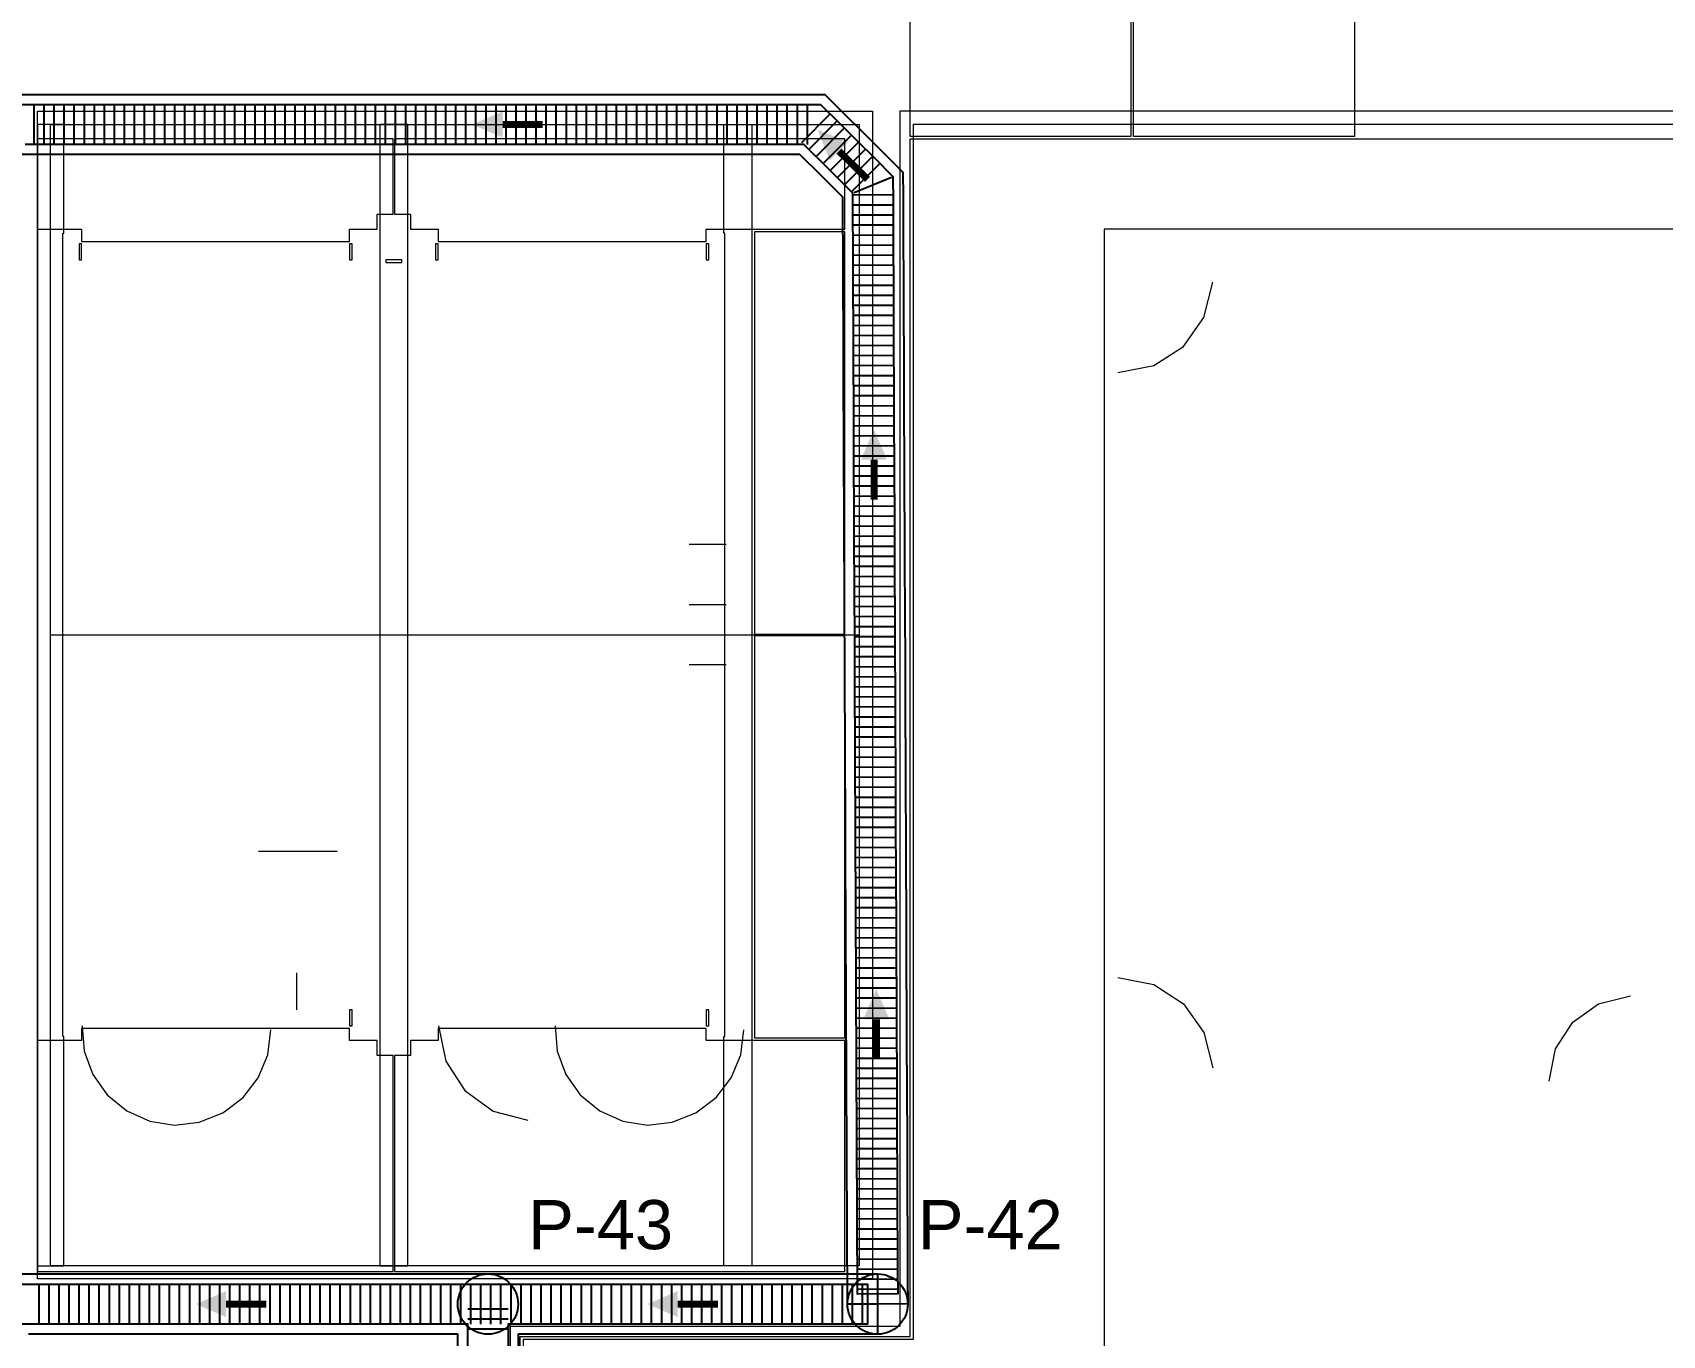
# Model space of a CAD drawing. Header units: metres. Extents: x 354768 to 355417, y 9249536 to 9250102.
# Drawn here: x 354928.11 to 354944.34, y 9249839.63 to 9249852.61 of the extents above; entities that cross this region are included whole.
import ezdxf
from ezdxf.enums import TextEntityAlignment as Align

# ---------------------------------------------------------------- set-up
doc = ezdxf.new("R2010")
doc.units = ezdxf.units.M
doc.header["$LTSCALE"] = 0.25
for name, color, linetype, lineweight in [('ARQ-BASE', 8, 'CONTINUOUS', 13), ('ARQ-TECHO', 8, 'CONTINUOUS', 13), ('ARQ-VEREDA', 9, 'CONTINUOUS', 9), ('CUNETA-S2', 6, 'CONTINUOUS', 35), ('CUNETA-S4', 30, 'CONTINUOUS', 35)]:
    doc.layers.add(name, color=color, linetype=linetype, lineweight=lineweight)
for name, color, linetype, true_color in [('CUN-FLUJO', 1, 'CONTINUOUS', 0xe60000), ('CUN-REJ-BORDE', 4, 'CONTINUOUS', 0x00aae6), ('CUN-REJ-PLATINA', 4, 'CONTINUOUS', 0x78cdf0)]:
    doc.layers.add(name, color=color, linetype=linetype, true_color=true_color)
doc.layers.add('NUDOS', color=7, linetype='CONTINUOUS')
doc.layers.add('TEXTOS', color=7, linetype='CONTINUOUS')
doc.styles.get("Standard").update_dxf_attribs({"font": 'arial.ttf'})

# ---------------------------------------------------------------- blocks, each defined once
blk = doc.blocks.new('ARQUITECTURA_BASE')
at = {"layer": 'ARQ-TECHO'}
for points in [[(354928.153, 9249851.821), (354936.468, 9249851.821)], [(354928.153, 9249840.191), (354928.153, 9249851.821)], [(354936.468, 9249851.821), (354936.468, 9249840.191)], [(354928.418, 9249851.691), (354928.153, 9249851.691)], [(354928.153, 9249851.691), (354928.153, 9249840.321)], [(354928.283, 9249851.691), (354936.338, 9249851.691)], [(354928.283, 9249840.321), (354928.283, 9249851.691)], [(354928.418, 9249850.606), (354928.418, 9249851.691)], [(354931.843, 9249851.691), (354931.563, 9249851.691)], [(354931.563, 9249851.691), (354931.563, 9249840.321)], [(354931.843, 9249840.321), (354931.843, 9249851.691)], [(354934.988, 9249850.606), (354934.988, 9249851.691)], [(354934.988, 9249851.691), (354935.268, 9249851.691)], [(354935.268, 9249851.691), (354935.268, 9249840.321)], [(354936.338, 9249851.691), (354936.338, 9249840.321)], [(354928.408, 9249842.606), (354928.408, 9249850.606)], [(354928.408, 9249850.606), (354928.418, 9249850.606)], [(354934.998, 9249850.606), (354934.988, 9249850.606)], [(354934.998, 9249842.606), (354934.998, 9249850.606)], [(354938.913, 9249849.219), (354939.27, 9249849.289), (354939.565, 9249849.48), (354939.77, 9249849.766), (354939.857, 9249850.119)], [(354935.013, 9249847.506), (354934.643, 9249847.506)], [(354935.013, 9249846.906), (354934.643, 9249846.906)], [(354928.283, 9249846.606), (354936.338, 9249846.606)], [(354935.013, 9249846.306), (354934.643, 9249846.306)], [(354930.355, 9249844.451), (354931.139, 9249844.451)], [(354930.736, 9249842.871), (354930.736, 9249843.241)], [(354938.913, 9249843.193), (354939.27, 9249843.123), (354939.565, 9249842.931), (354939.77, 9249842.646), (354939.857, 9249842.293)], [(354943.207, 9249842.161), (354943.27, 9249842.482), (354943.443, 9249842.747), (354943.699, 9249842.932), (354944.017, 9249843.011)], [(354928.598, 9249842.711), (354928.619, 9249842.459), (354928.705, 9249842.226), (354928.848, 9249842.024), (354929.043, 9249841.864), (354929.273, 9249841.761), (354929.518, 9249841.723), (354929.765, 9249841.751), (354929.999, 9249841.844), (354930.201, 9249841.997), (354930.352, 9249842.193), (354930.447, 9249842.422), (354930.478, 9249842.673)], [(354932.148, 9249842.711), (354932.221, 9249842.359), (354932.41, 9249842.068), (354932.691, 9249841.863), (354933.038, 9249841.771)], [(354933.308, 9249842.711), (354933.329, 9249842.459), (354933.415, 9249842.226), (354933.558, 9249842.024), (354933.753, 9249841.864), (354933.983, 9249841.761), (354934.228, 9249841.723), (354934.475, 9249841.751), (354934.709, 9249841.844), (354934.911, 9249841.997), (354935.062, 9249842.193), (354935.157, 9249842.422), (354935.188, 9249842.673)], [(354928.418, 9249842.606), (354928.408, 9249842.606)], [(354928.418, 9249840.321), (354928.418, 9249842.606)], [(354934.988, 9249840.321), (354934.988, 9249842.606)], [(354934.988, 9249842.606), (354934.998, 9249842.606)], [(354928.153, 9249840.321), (354928.418, 9249840.321)], [(354936.338, 9249840.321), (354928.283, 9249840.321)], [(354931.563, 9249840.321), (354931.843, 9249840.321)], [(354935.268, 9249840.321), (354934.988, 9249840.321)], [(354936.468, 9249840.191), (354928.153, 9249840.191)]]:
    blk.add_lwpolyline(points, dxfattribs=at)
for points in [[(354936.743, 9249851.821), (354936.743, 9249839.716), (354932.862, 9249839.716), (354932.862, 9249815.986), (354952.072, 9249815.986), (354952.072, 9249838.596), (354947.907, 9249838.596), (354947.907, 9249851.821), (354936.743, 9249851.821)], [(354936.873, 9249851.691), (354936.873, 9249839.586), (354932.992, 9249839.586), (354932.992, 9249816.116), (354951.942, 9249816.116), (354951.942, 9249838.466), (354947.777, 9249838.466), (354947.777, 9249851.691), (354936.873, 9249851.691)], [(354928.568, 9249850.341), (354928.593, 9249850.341), (354928.593, 9249850.501), (354928.568, 9249850.501), (354928.568, 9249850.341)], [(354931.263, 9249850.341), (354931.288, 9249850.341), (354931.288, 9249850.501), (354931.263, 9249850.501), (354931.263, 9249850.341)], [(354932.118, 9249850.341), (354932.143, 9249850.341), (354932.143, 9249850.501), (354932.118, 9249850.501), (354932.118, 9249850.341)], [(354934.813, 9249850.341), (354934.838, 9249850.341), (354934.838, 9249850.501), (354934.813, 9249850.501), (354934.813, 9249850.341)], [(354931.783, 9249850.316), (354931.783, 9249850.341), (354931.623, 9249850.341), (354931.623, 9249850.316), (354931.783, 9249850.316)], [(354931.263, 9249842.711), (354931.288, 9249842.711), (354931.288, 9249842.871), (354931.263, 9249842.871), (354931.263, 9249842.711)], [(354934.813, 9249842.711), (354934.838, 9249842.711), (354934.838, 9249842.871), (354934.813, 9249842.871), (354934.813, 9249842.711)]]:
    blk.add_lwpolyline(points, close=True, dxfattribs=at)
at = {"layer": 'ARQ-VEREDA'}
for points in [[(354936.843, 9249853.774), (354939.043, 9249853.774), (354939.043, 9249851.571), (354936.843, 9249851.571), (354936.843, 9249853.774)], [(354939.068, 9249853.774), (354941.268, 9249853.774), (354941.268, 9249851.571), (354939.068, 9249851.571), (354939.068, 9249853.774)], [(354950.772, 9249816.711), (354950.772, 9249837.296), (354946.607, 9249837.296), (354946.607, 9249850.646), (354938.777, 9249850.646), (354938.777, 9249837.296), (354935.162, 9249837.296), (354935.162, 9249816.711), (354932.962, 9249816.711), (354932.962, 9249839.616), (354936.843, 9249839.616), (354936.843, 9249851.546), (354947.807, 9249851.546), (354947.807, 9249838.496), (354951.972, 9249838.496), (354951.972, 9249816.711), (354950.772, 9249816.711)]]:
    blk.add_lwpolyline(points, close=True, dxfattribs=at)
for points in [[(354931.695, 9249851.546), (354928.153, 9249851.546)], [(354928.153, 9249851.546), (354928.153, 9249850.646)], [(354931.695, 9249850.796), (354931.695, 9249851.546)], [(354936.193, 9249851.546), (354931.71, 9249851.546)], [(354931.71, 9249851.546), (354931.71, 9249850.796)], [(354936.193, 9249850.646), (354936.193, 9249851.546)], [(354931.538, 9249850.646), (354931.538, 9249850.796)], [(354931.538, 9249850.796), (354931.695, 9249850.796)], [(354931.71, 9249850.796), (354931.868, 9249850.796)], [(354931.868, 9249850.796), (354931.868, 9249850.646)], [(354928.153, 9249850.646), (354928.593, 9249850.646)], [(354928.593, 9249850.646), (354928.593, 9249850.526)], [(354931.263, 9249850.526), (354931.263, 9249850.646)], [(354931.263, 9249850.646), (354931.538, 9249850.646)], [(354931.868, 9249850.646), (354932.143, 9249850.646)], [(354932.143, 9249850.646), (354932.143, 9249850.526)], [(354934.813, 9249850.526), (354934.813, 9249850.646)], [(354934.813, 9249850.646), (354936.193, 9249850.646)], [(354928.593, 9249850.526), (354931.263, 9249850.526)], [(354932.143, 9249850.526), (354934.813, 9249850.526)], [(354936.193, 9249850.621), (354935.293, 9249850.621)], [(354935.293, 9249850.621), (354935.293, 9249846.613)], [(354936.193, 9249846.613), (354936.193, 9249850.621)], [(354935.293, 9249846.613), (354936.193, 9249846.613)], [(354936.193, 9249846.598), (354935.293, 9249846.598)], [(354935.293, 9249846.598), (354935.293, 9249842.591)], [(354936.193, 9249842.591), (354936.193, 9249846.598)], [(354931.263, 9249842.686), (354928.593, 9249842.686)], [(354928.593, 9249842.686), (354928.593, 9249842.566)], [(354931.263, 9249842.566), (354931.263, 9249842.686)], [(354934.813, 9249842.686), (354932.143, 9249842.686)], [(354932.143, 9249842.686), (354932.143, 9249842.566)], [(354934.813, 9249842.566), (354934.813, 9249842.686)], [(354928.593, 9249842.566), (354928.153, 9249842.566)], [(354928.153, 9249842.566), (354928.153, 9249840.266)], [(354931.538, 9249842.566), (354931.263, 9249842.566)], [(354931.538, 9249842.416), (354931.538, 9249842.566)], [(354932.143, 9249842.566), (354931.868, 9249842.566)], [(354931.868, 9249842.566), (354931.868, 9249842.416)], [(354936.193, 9249842.566), (354934.813, 9249842.566)], [(354935.293, 9249842.591), (354936.193, 9249842.591)], [(354936.193, 9249840.266), (354936.193, 9249842.566)], [(354931.695, 9249842.416), (354931.538, 9249842.416)], [(354931.695, 9249840.266), (354931.695, 9249842.416)], [(354931.868, 9249842.416), (354931.71, 9249842.416)], [(354931.71, 9249842.416), (354931.71, 9249840.266)], [(354928.153, 9249840.266), (354931.695, 9249840.266)], [(354931.71, 9249840.266), (354936.193, 9249840.266)]]:
    blk.add_lwpolyline(points, dxfattribs=at)
blk = doc.blocks.new('CUNETAS_SISTEMA_2_CENTRO_FRENTE_SUR')
at = {"layer": 'CUN-FLUJO', "const_width": 0.07}
for points in [[(354930.433, 9249839.94), (354930.033, 9249839.94)], [(354934.93, 9249839.94), (354934.53, 9249839.94)]]:
    blk.add_lwpolyline(points, dxfattribs=at)
at = {"layer": 'CUN-FLUJO', "true_color": 0xe60000}
for points in [[(354929.733, 9249839.94), (354930.033, 9249839.81), (354930.033, 9249840.07)], [(354934.23, 9249839.94), (354934.53, 9249839.81), (354934.53, 9249840.07)]]:
    blk.add_solid(points, dxfattribs=at)
at = {"layer": 'CUN-REJ-BORDE'}
for points in [[(354927.992, 9249840.24), (354928.243, 9249840.24), (354928.494, 9249840.24), (354928.744, 9249840.24), (354928.995, 9249840.24), (354929.246, 9249840.24), (354929.497, 9249840.24), (354929.748, 9249840.24), (354929.998, 9249840.24), (354930.249, 9249840.24), (354930.5, 9249840.24), (354930.751, 9249840.24), (354931.002, 9249840.24), (354931.253, 9249840.24), (354931.503, 9249840.24), (354931.754, 9249840.24), (354932.005, 9249840.24), (354932.256, 9249840.24), (354932.507, 9249840.24), (354932.758, 9249840.24), (354933.008, 9249840.24), (354933.259, 9249840.24), (354933.51, 9249840.24), (354933.761, 9249840.24), (354934.012, 9249840.24), (354934.263, 9249840.24), (354934.513, 9249840.24), (354934.764, 9249840.24), (354935.015, 9249840.24), (354935.266, 9249840.24), (354935.517, 9249840.24), (354935.768, 9249840.24), (354936.018, 9249840.24), (354936.269, 9249840.24), (354936.52, 9249840.24), (354936.52, 9249839.94), (354936.52, 9249839.64), (354936.264, 9249839.64), (354936.009, 9249839.64), (354935.753, 9249839.64), (354935.497, 9249839.64), (354935.241, 9249839.64), (354934.986, 9249839.64), (354934.73, 9249839.64), (354934.474, 9249839.64), (354934.219, 9249839.64), (354933.963, 9249839.64), (354933.707, 9249839.64), (354933.451, 9249839.64), (354933.196, 9249839.64), (354932.94, 9249839.64), (354932.94, 9249839.388)], [(354927.892, 9249840.14), (354928.143, 9249840.14), (354928.394, 9249840.14), (354928.644, 9249840.14), (354928.895, 9249840.14), (354929.146, 9249840.14), (354929.397, 9249840.14), (354929.648, 9249840.14), (354929.898, 9249840.14), (354930.149, 9249840.14), (354930.4, 9249840.14), (354930.651, 9249840.14), (354930.902, 9249840.14), (354931.153, 9249840.14), (354931.403, 9249840.14), (354931.654, 9249840.14), (354931.905, 9249840.14), (354932.156, 9249840.14), (354932.407, 9249840.14), (354932.658, 9249840.14), (354932.908, 9249840.14), (354933.159, 9249840.14), (354933.41, 9249840.14), (354933.661, 9249840.14), (354933.912, 9249840.14), (354934.163, 9249840.14), (354934.413, 9249840.14), (354934.664, 9249840.14), (354934.915, 9249840.14), (354935.166, 9249840.14), (354935.417, 9249840.14), (354935.668, 9249840.14), (354935.918, 9249840.14), (354936.169, 9249840.14), (354936.42, 9249840.14), (354936.42, 9249839.74), (354936.164, 9249839.74), (354935.909, 9249839.74), (354935.653, 9249839.74), (354935.397, 9249839.74), (354935.141, 9249839.74), (354934.886, 9249839.74), (354934.63, 9249839.74), (354934.374, 9249839.74), (354934.119, 9249839.74), (354933.863, 9249839.74), (354933.607, 9249839.74), (354933.351, 9249839.74), (354933.096, 9249839.74), (354932.84, 9249839.74), (354932.84, 9249839.49)], [(354932.44, 9249839.487), (354932.44, 9249839.74), (354932.189, 9249839.74), (354931.938, 9249839.74), (354931.687, 9249839.74), (354931.436, 9249839.74), (354931.185, 9249839.74), (354930.934, 9249839.74), (354930.683, 9249839.74), (354930.431, 9249839.74), (354930.18, 9249839.74), (354929.929, 9249839.74), (354929.678, 9249839.74), (354929.427, 9249839.74), (354929.176, 9249839.74), (354928.925, 9249839.74), (354928.674, 9249839.74), (354928.423, 9249839.74), (354928.172, 9249839.74), (354927.921, 9249839.74)], [(354932.34, 9249839.386), (354932.34, 9249839.64), (354932.089, 9249839.64), (354931.837, 9249839.64), (354931.586, 9249839.64), (354931.334, 9249839.64), (354931.083, 9249839.64), (354930.831, 9249839.64), (354930.58, 9249839.64), (354930.329, 9249839.64), (354930.077, 9249839.64), (354929.826, 9249839.64), (354929.574, 9249839.64), (354929.323, 9249839.64), (354929.071, 9249839.64), (354928.82, 9249839.64), (354928.569, 9249839.64), (354928.317, 9249839.64), (354928.066, 9249839.64)]]:
    blk.add_lwpolyline(points, dxfattribs=at)
at = {"layer": 'CUN-REJ-PLATINA'}
for p, q in [((354928.17, 9249839.74), (354928.17, 9249840.14)), ((354928.27, 9249839.74), (354928.27, 9249840.14)), ((354928.37, 9249839.74), (354928.37, 9249840.14)), ((354928.47, 9249839.74), (354928.47, 9249840.14)), ((354928.57, 9249839.74), (354928.57, 9249840.14)), ((354928.67, 9249839.74), (354928.67, 9249840.14)), ((354928.77, 9249839.74), (354928.77, 9249840.14)), ((354928.87, 9249839.74), (354928.87, 9249840.14)), ((354928.97, 9249839.74), (354928.97, 9249840.14)), ((354929.07, 9249839.74), (354929.07, 9249840.14)), ((354929.17, 9249839.74), (354929.17, 9249840.14)), ((354929.27, 9249839.74), (354929.27, 9249840.14)), ((354929.37, 9249839.74), (354929.37, 9249840.14)), ((354929.47, 9249839.74), (354929.47, 9249840.14)), ((354929.57, 9249839.74), (354929.57, 9249840.14)), ((354929.67, 9249839.74), (354929.67, 9249840.14)), ((354929.77, 9249839.74), (354929.77, 9249840.14)), ((354929.87, 9249839.74), (354929.87, 9249840.14)), ((354929.97, 9249839.74), (354929.97, 9249840.14)), ((354930.07, 9249839.74), (354930.07, 9249840.14)), ((354930.17, 9249839.74), (354930.17, 9249840.14)), ((354930.27, 9249839.74), (354930.27, 9249840.14)), ((354930.37, 9249839.74), (354930.37, 9249840.14)), ((354930.47, 9249839.74), (354930.47, 9249840.14)), ((354930.57, 9249839.74), (354930.57, 9249840.14)), ((354930.67, 9249839.74), (354930.67, 9249840.14)), ((354930.77, 9249839.74), (354930.77, 9249840.14)), ((354930.87, 9249839.74), (354930.87, 9249840.14)), ((354930.97, 9249839.74), (354930.97, 9249840.14)), ((354931.07, 9249839.74), (354931.07, 9249840.14)), ((354931.17, 9249839.74), (354931.17, 9249840.14)), ((354931.27, 9249839.74), (354931.27, 9249840.14)), ((354931.37, 9249839.74), (354931.37, 9249840.14)), ((354931.47, 9249839.74), (354931.47, 9249840.14)), ((354931.57, 9249839.74), (354931.57, 9249840.14)), ((354931.67, 9249839.74), (354931.67, 9249840.14)), ((354931.77, 9249839.74), (354931.77, 9249840.14)), ((354931.87, 9249839.74), (354931.87, 9249840.14)), ((354931.97, 9249839.74), (354931.97, 9249840.14)), ((354932.07, 9249839.74), (354932.07, 9249840.14)), ((354932.17, 9249839.74), (354932.17, 9249840.14)), ((354932.27, 9249839.74), (354932.27, 9249840.14)), ((354932.37, 9249839.74), (354932.37, 9249840.14)), ((354932.47, 9249839.74), (354932.47, 9249840.14)), ((354932.57, 9249839.74), (354932.57, 9249840.14)), ((354932.67, 9249839.74), (354932.67, 9249840.14)), ((354932.77, 9249839.74), (354932.77, 9249840.14)), ((354932.87, 9249839.74), (354932.87, 9249840.14)), ((354932.97, 9249839.74), (354932.97, 9249840.14)), ((354933.07, 9249839.74), (354933.07, 9249840.14)), ((354933.17, 9249839.74), (354933.17, 9249840.14)), ((354933.27, 9249839.74), (354933.27, 9249840.14)), ((354933.37, 9249839.74), (354933.37, 9249840.14)), ((354933.47, 9249839.74), (354933.47, 9249840.14)), ((354933.57, 9249839.74), (354933.57, 9249840.14)), ((354933.67, 9249839.74), (354933.67, 9249840.14)), ((354933.77, 9249839.74), (354933.77, 9249840.14)), ((354933.87, 9249839.74), (354933.87, 9249840.14)), ((354933.97, 9249839.74), (354933.97, 9249840.14)), ((354934.07, 9249839.74), (354934.07, 9249840.14)), ((354934.17, 9249839.74), (354934.17, 9249840.14)), ((354934.27, 9249839.74), (354934.27, 9249840.14)), ((354934.37, 9249839.74), (354934.37, 9249840.14)), ((354934.47, 9249839.74), (354934.47, 9249840.14)), ((354934.57, 9249839.74), (354934.57, 9249840.14)), ((354934.67, 9249839.74), (354934.67, 9249840.14)), ((354934.77, 9249839.74), (354934.77, 9249840.14)), ((354934.87, 9249839.74), (354934.87, 9249840.14)), ((354934.97, 9249839.74), (354934.97, 9249840.14)), ((354935.07, 9249839.74), (354935.07, 9249840.14)), ((354935.17, 9249839.74), (354935.17, 9249840.14)), ((354935.27, 9249839.74), (354935.27, 9249840.14)), ((354935.37, 9249839.74), (354935.37, 9249840.14)), ((354935.47, 9249839.74), (354935.47, 9249840.14)), ((354935.57, 9249839.74), (354935.57, 9249840.14)), ((354935.67, 9249839.74), (354935.67, 9249840.14)), ((354935.77, 9249839.74), (354935.77, 9249840.14)), ((354935.87, 9249839.74), (354935.87, 9249840.14)), ((354935.97, 9249839.74), (354935.97, 9249840.14)), ((354936.07, 9249839.74), (354936.07, 9249840.14)), ((354936.17, 9249839.74), (354936.17, 9249840.14)), ((354936.27, 9249839.74), (354936.27, 9249840.14)), ((354936.37, 9249839.74), (354936.37, 9249840.14)), ((354932.84, 9249839.89), (354932.44, 9249839.89)), ((354932.84, 9249839.79), (354932.44, 9249839.79)), ((354932.84, 9249839.69), (354932.44, 9249839.69))]:
    blk.add_line(p, q, dxfattribs=at)
blk = doc.blocks.new('CUNETAS_SISTEMA_4_NORTE')
at = {"layer": 'CUN-FLUJO', "const_width": 0.07}
for points in [[(354933.186, 9249851.69), (354932.786, 9249851.69)], [(354936.42, 9249851.143), (354936.136, 9249851.425)], [(354936.486, 9249847.953), (354936.485, 9249848.352)], [(354936.51, 9249842.378), (354936.508, 9249842.777)]]:
    blk.add_lwpolyline(points, dxfattribs=at)
at = {"layer": 'CUN-FLUJO', "true_color": 0xe60000}
for points in [[(354932.486, 9249851.69), (354932.786, 9249851.56), (354932.786, 9249851.82)], [(354935.923, 9249851.637), (354936.044, 9249851.333), (354936.228, 9249851.517)], [(354936.483, 9249848.652), (354936.355, 9249848.352), (354936.615, 9249848.353)], [(354936.507, 9249843.077), (354936.378, 9249842.777), (354936.638, 9249842.778)]]:
    blk.add_solid(points, dxfattribs=at)
at = {"layer": 'CUN-REJ-BORDE'}
for points in [[(354935.746, 9249851.39), (354935.496, 9249851.39), (354935.246, 9249851.39), (354934.996, 9249851.39), (354934.745, 9249851.39), (354934.495, 9249851.39), (354934.245, 9249851.39), (354933.995, 9249851.39), (354933.744, 9249851.39), (354933.494, 9249851.39), (354933.244, 9249851.39), (354932.994, 9249851.39), (354932.744, 9249851.39), (354932.493, 9249851.39), (354932.243, 9249851.39), (354931.993, 9249851.39), (354931.743, 9249851.39), (354931.493, 9249851.39), (354931.242, 9249851.39), (354930.992, 9249851.39), (354930.742, 9249851.39), (354930.492, 9249851.39), (354930.242, 9249851.39), (354929.991, 9249851.39), (354929.741, 9249851.39), (354929.491, 9249851.39), (354929.241, 9249851.39), (354928.99, 9249851.39), (354928.74, 9249851.39), (354928.49, 9249851.39), (354928.24, 9249851.39), (354927.99, 9249851.39)], [(354935.787, 9249851.49), (354935.537, 9249851.49), (354935.287, 9249851.49), (354935.037, 9249851.49), (354934.787, 9249851.49), (354934.536, 9249851.49), (354934.286, 9249851.49), (354934.036, 9249851.49), (354933.786, 9249851.49), (354933.536, 9249851.49), (354933.285, 9249851.49), (354933.035, 9249851.49), (354932.785, 9249851.49), (354932.535, 9249851.49), (354932.285, 9249851.49), (354932.034, 9249851.49), (354931.784, 9249851.49), (354931.534, 9249851.49), (354931.284, 9249851.49), (354931.033, 9249851.49), (354930.783, 9249851.49), (354930.533, 9249851.49), (354930.283, 9249851.49), (354930.033, 9249851.49), (354929.782, 9249851.49), (354929.532, 9249851.49), (354929.282, 9249851.49), (354929.032, 9249851.49), (354928.782, 9249851.49), (354928.531, 9249851.49), (354928.281, 9249851.49), (354928.031, 9249851.49)], [(354927.946, 9249851.89), (354928.196, 9249851.89), (354928.446, 9249851.89), (354928.697, 9249851.89), (354928.947, 9249851.89), (354929.197, 9249851.89), (354929.447, 9249851.89), (354929.697, 9249851.89), (354929.948, 9249851.89), (354930.198, 9249851.89), (354930.448, 9249851.89), (354930.698, 9249851.89), (354930.948, 9249851.89), (354931.199, 9249851.89), (354931.449, 9249851.89), (354931.699, 9249851.89), (354931.949, 9249851.89), (354932.2, 9249851.89), (354932.45, 9249851.89), (354932.7, 9249851.89), (354932.95, 9249851.89), (354933.2, 9249851.89), (354933.451, 9249851.89), (354933.701, 9249851.89), (354933.951, 9249851.89), (354934.201, 9249851.89), (354934.451, 9249851.89), (354934.702, 9249851.89), (354934.952, 9249851.89), (354935.202, 9249851.89), (354935.452, 9249851.89), (354935.702, 9249851.89), (354935.953, 9249851.89), (354936.133, 9249851.711), (354936.313, 9249851.532), (354936.493, 9249851.353), (354936.673, 9249851.173), (354936.674, 9249850.92), (354936.675, 9249850.667), (354936.676, 9249850.414), (354936.677, 9249850.161), (354936.678, 9249849.908), (354936.679, 9249849.655), (354936.68, 9249849.402), (354936.681, 9249849.149), (354936.682, 9249848.896), (354936.683, 9249848.643), (354936.684, 9249848.39), (354936.685, 9249848.137), (354936.687, 9249847.884), (354936.688, 9249847.631), (354936.689, 9249847.378), (354936.69, 9249847.125), (354936.691, 9249846.872), (354936.692, 9249846.619), (354936.693, 9249846.366), (354936.694, 9249846.113), (354936.695, 9249845.86), (354936.696, 9249845.607), (354936.697, 9249845.354), (354936.698, 9249845.101), (354936.699, 9249844.848), (354936.7, 9249844.595), (354936.701, 9249844.342), (354936.703, 9249844.089), (354936.704, 9249843.836), (354936.705, 9249843.583), (354936.706, 9249843.33), (354936.707, 9249843.077), (354936.708, 9249842.824), (354936.709, 9249842.571), (354936.71, 9249842.318), (354936.711, 9249842.065), (354936.712, 9249841.812), (354936.713, 9249841.559), (354936.714, 9249841.306), (354936.715, 9249841.053), (354936.716, 9249840.8), (354936.717, 9249840.547), (354936.719, 9249840.294), (354936.72, 9249840.041), (354936.32, 9249840.039), (354936.319, 9249840.294), (354936.317, 9249840.549), (354936.316, 9249840.804), (354936.315, 9249841.059), (354936.314, 9249841.314), (354936.313, 9249841.569), (354936.312, 9249841.825), (354936.311, 9249842.08), (354936.31, 9249842.335), (354936.309, 9249842.59), (354936.308, 9249842.845), (354936.307, 9249843.1), (354936.306, 9249843.355), (354936.305, 9249843.61), (354936.303, 9249843.865), (354936.302, 9249844.12), (354936.301, 9249844.375), (354936.3, 9249844.63), (354936.299, 9249844.885), (354936.298, 9249845.14), (354936.297, 9249845.395), (354936.296, 9249845.65), (354936.295, 9249845.905), (354936.294, 9249846.16), (354936.293, 9249846.416), (354936.292, 9249846.671), (354936.291, 9249846.926), (354936.289, 9249847.181), (354936.288, 9249847.436), (354936.287, 9249847.691), (354936.286, 9249847.946), (354936.285, 9249848.201), (354936.284, 9249848.456), (354936.283, 9249848.711), (354936.282, 9249848.966), (354936.281, 9249849.221), (354936.28, 9249849.476), (354936.279, 9249849.731), (354936.278, 9249849.986), (354936.277, 9249850.241), (354936.276, 9249850.496), (354936.274, 9249850.751), (354936.273, 9249851.007), (354936.03, 9249851.248), (354935.787, 9249851.49)], [(354927.987, 9249851.99), (354928.238, 9249851.99), (354928.488, 9249851.99), (354928.738, 9249851.99), (354928.988, 9249851.99), (354929.238, 9249851.99), (354929.489, 9249851.99), (354929.739, 9249851.99), (354929.989, 9249851.99), (354930.239, 9249851.99), (354930.489, 9249851.99), (354930.74, 9249851.99), (354930.99, 9249851.99), (354931.24, 9249851.99), (354931.49, 9249851.99), (354931.74, 9249851.99), (354931.991, 9249851.99), (354932.241, 9249851.99), (354932.491, 9249851.99), (354932.741, 9249851.99), (354932.991, 9249851.99), (354933.242, 9249851.99), (354933.492, 9249851.99), (354933.742, 9249851.99), (354933.992, 9249851.99), (354934.242, 9249851.99), (354934.493, 9249851.99), (354934.743, 9249851.99), (354934.993, 9249851.99), (354935.243, 9249851.99), (354935.493, 9249851.99), (354935.744, 9249851.99), (354935.994, 9249851.99), (354936.188, 9249851.796), (354936.383, 9249851.603), (354936.578, 9249851.409), (354936.772, 9249851.215), (354936.774, 9249850.965), (354936.775, 9249850.714), (354936.776, 9249850.464), (354936.777, 9249850.213), (354936.778, 9249849.963), (354936.779, 9249849.712), (354936.78, 9249849.461), (354936.781, 9249849.211), (354936.782, 9249848.96), (354936.783, 9249848.71), (354936.784, 9249848.459), (354936.785, 9249848.209), (354936.786, 9249847.958), (354936.787, 9249847.708), (354936.788, 9249847.457), (354936.789, 9249847.207), (354936.79, 9249846.956), (354936.791, 9249846.706), (354936.793, 9249846.455), (354936.794, 9249846.205), (354936.795, 9249845.954), (354936.796, 9249845.704), (354936.797, 9249845.453), (354936.798, 9249845.202), (354936.799, 9249844.952), (354936.8, 9249844.701), (354936.801, 9249844.451), (354936.802, 9249844.2), (354936.803, 9249843.95), (354936.804, 9249843.699), (354936.805, 9249843.449), (354936.806, 9249843.198), (354936.807, 9249842.948), (354936.808, 9249842.697), (354936.809, 9249842.447), (354936.81, 9249842.196), (354936.812, 9249841.946), (354936.813, 9249841.695), (354936.814, 9249841.444), (354936.815, 9249841.194), (354936.816, 9249840.943), (354936.817, 9249840.693), (354936.818, 9249840.442), (354936.819, 9249840.192), (354936.82, 9249839.941), (354936.52, 9249839.94), (354936.22, 9249839.939), (354936.219, 9249840.189), (354936.218, 9249840.44), (354936.217, 9249840.691), (354936.216, 9249840.941), (354936.215, 9249841.192), (354936.214, 9249841.442), (354936.213, 9249841.693), (354936.212, 9249841.943), (354936.21, 9249842.194), (354936.209, 9249842.445), (354936.208, 9249842.695), (354936.207, 9249842.946), (354936.206, 9249843.196), (354936.205, 9249843.447), (354936.204, 9249843.698), (354936.203, 9249843.948), (354936.202, 9249844.199), (354936.201, 9249844.449), (354936.2, 9249844.7), (354936.199, 9249844.951), (354936.198, 9249845.201), (354936.197, 9249845.452), (354936.196, 9249845.702), (354936.195, 9249845.953), (354936.194, 9249846.204), (354936.193, 9249846.454), (354936.191, 9249846.705), (354936.19, 9249846.955), (354936.189, 9249847.206), (354936.188, 9249847.456), (354936.187, 9249847.707), (354936.186, 9249847.958), (354936.185, 9249848.208), (354936.184, 9249848.459), (354936.183, 9249848.709), (354936.182, 9249848.96), (354936.181, 9249849.211), (354936.18, 9249849.461), (354936.179, 9249849.712), (354936.178, 9249849.962), (354936.177, 9249850.213), (354936.176, 9249850.464), (354936.175, 9249850.714), (354936.174, 9249850.965), (354935.96, 9249851.177), (354935.746, 9249851.39)]]:
    blk.add_lwpolyline(points, dxfattribs=at)
at = {"layer": 'CUN-REJ-PLATINA'}
for p, q in [((354928.121, 9249851.49), (354928.121, 9249851.89)), ((354928.221, 9249851.49), (354928.221, 9249851.89)), ((354928.321, 9249851.49), (354928.321, 9249851.89)), ((354928.421, 9249851.49), (354928.421, 9249851.89)), ((354928.521, 9249851.49), (354928.521, 9249851.89)), ((354928.621, 9249851.49), (354928.621, 9249851.89)), ((354928.721, 9249851.49), (354928.721, 9249851.89)), ((354928.821, 9249851.49), (354928.821, 9249851.89)), ((354928.921, 9249851.49), (354928.921, 9249851.89)), ((354929.021, 9249851.49), (354929.021, 9249851.89)), ((354929.121, 9249851.49), (354929.121, 9249851.89)), ((354929.221, 9249851.49), (354929.221, 9249851.89)), ((354929.321, 9249851.49), (354929.321, 9249851.89)), ((354929.421, 9249851.49), (354929.421, 9249851.89)), ((354929.521, 9249851.49), (354929.521, 9249851.89)), ((354929.621, 9249851.49), (354929.621, 9249851.89)), ((354929.721, 9249851.49), (354929.721, 9249851.89)), ((354929.821, 9249851.49), (354929.821, 9249851.89)), ((354929.921, 9249851.49), (354929.921, 9249851.89)), ((354930.021, 9249851.49), (354930.021, 9249851.89)), ((354930.121, 9249851.49), (354930.121, 9249851.89)), ((354930.221, 9249851.49), (354930.221, 9249851.89)), ((354930.321, 9249851.49), (354930.321, 9249851.89)), ((354930.421, 9249851.49), (354930.421, 9249851.89)), ((354930.521, 9249851.49), (354930.521, 9249851.89)), ((354930.621, 9249851.49), (354930.621, 9249851.89)), ((354930.721, 9249851.49), (354930.721, 9249851.89)), ((354930.821, 9249851.49), (354930.821, 9249851.89)), ((354930.921, 9249851.49), (354930.921, 9249851.89)), ((354931.021, 9249851.49), (354931.021, 9249851.89)), ((354931.121, 9249851.49), (354931.121, 9249851.89)), ((354931.221, 9249851.49), (354931.221, 9249851.89)), ((354931.321, 9249851.49), (354931.321, 9249851.89)), ((354931.421, 9249851.49), (354931.421, 9249851.89)), ((354931.521, 9249851.49), (354931.521, 9249851.89)), ((354931.621, 9249851.49), (354931.621, 9249851.89)), ((354931.721, 9249851.49), (354931.721, 9249851.89)), ((354931.821, 9249851.49), (354931.821, 9249851.89)), ((354931.921, 9249851.49), (354931.921, 9249851.89)), ((354932.021, 9249851.49), (354932.021, 9249851.89)), ((354932.121, 9249851.49), (354932.121, 9249851.89)), ((354932.221, 9249851.49), (354932.221, 9249851.89)), ((354932.321, 9249851.49), (354932.321, 9249851.89)), ((354932.421, 9249851.49), (354932.421, 9249851.89)), ((354932.521, 9249851.49), (354932.521, 9249851.89)), ((354932.621, 9249851.49), (354932.621, 9249851.89)), ((354932.721, 9249851.49), (354932.721, 9249851.89)), ((354932.821, 9249851.49), (354932.821, 9249851.89)), ((354932.921, 9249851.49), (354932.921, 9249851.89)), ((354933.021, 9249851.49), (354933.021, 9249851.89)), ((354933.121, 9249851.49), (354933.121, 9249851.89)), ((354933.221, 9249851.49), (354933.221, 9249851.89)), ((354933.321, 9249851.49), (354933.321, 9249851.89)), ((354933.421, 9249851.49), (354933.421, 9249851.89)), ((354933.521, 9249851.49), (354933.521, 9249851.89)), ((354933.621, 9249851.49), (354933.621, 9249851.89)), ((354933.721, 9249851.49), (354933.721, 9249851.89)), ((354933.821, 9249851.49), (354933.821, 9249851.89)), ((354933.921, 9249851.49), (354933.921, 9249851.89)), ((354934.021, 9249851.49), (354934.021, 9249851.89)), ((354934.121, 9249851.49), (354934.121, 9249851.89)), ((354934.221, 9249851.49), (354934.221, 9249851.89)), ((354934.321, 9249851.49), (354934.321, 9249851.89)), ((354934.421, 9249851.49), (354934.421, 9249851.89)), ((354934.521, 9249851.49), (354934.521, 9249851.89)), ((354934.621, 9249851.49), (354934.621, 9249851.89)), ((354934.721, 9249851.49), (354934.721, 9249851.89)), ((354934.821, 9249851.49), (354934.821, 9249851.89)), ((354934.921, 9249851.49), (354934.921, 9249851.89)), ((354935.021, 9249851.49), (354935.021, 9249851.89)), ((354935.121, 9249851.49), (354935.121, 9249851.89)), ((354935.221, 9249851.49), (354935.221, 9249851.89)), ((354935.321, 9249851.49), (354935.321, 9249851.89)), ((354935.421, 9249851.49), (354935.421, 9249851.89)), ((354935.521, 9249851.49), (354935.521, 9249851.89)), ((354935.621, 9249851.49), (354935.621, 9249851.89)), ((354935.721, 9249851.49), (354935.721, 9249851.89)), ((354935.765, 9249851.512), (354936.047, 9249851.796)), ((354935.821, 9249851.49), (354935.821, 9249851.89)), ((354935.836, 9249851.442), (354936.118, 9249851.725)), ((354935.907, 9249851.371), (354936.189, 9249851.655)), ((354935.978, 9249851.301), (354936.26, 9249851.584)), ((354936.048, 9249851.23), (354936.331, 9249851.514)), ((354936.119, 9249851.16), (354936.401, 9249851.443)), ((354936.19, 9249851.089), (354936.472, 9249851.373)), ((354936.261, 9249851.019), (354936.543, 9249851.302)), ((354936.288, 9249851.014), (354936.658, 9249851.166)), ((354936.273, 9249850.989), (354936.673, 9249850.991)), ((354936.274, 9249850.889), (354936.674, 9249850.891)), ((354936.274, 9249850.789), (354936.674, 9249850.791)), ((354936.275, 9249850.689), (354936.675, 9249850.691)), ((354936.275, 9249850.589), (354936.675, 9249850.591)), ((354936.276, 9249850.489), (354936.676, 9249850.491)), ((354936.276, 9249850.389), (354936.676, 9249850.391)), ((354936.276, 9249850.289), (354936.676, 9249850.291)), ((354936.277, 9249850.189), (354936.677, 9249850.191)), ((354936.277, 9249850.089), (354936.677, 9249850.091)), ((354936.278, 9249849.989), (354936.678, 9249849.991)), ((354936.278, 9249849.889), (354936.678, 9249849.891)), ((354936.278, 9249849.789), (354936.678, 9249849.791)), ((354936.279, 9249849.689), (354936.679, 9249849.691)), ((354936.279, 9249849.589), (354936.679, 9249849.591)), ((354936.28, 9249849.489), (354936.68, 9249849.491)), ((354936.28, 9249849.389), (354936.68, 9249849.391)), ((354936.281, 9249849.289), (354936.681, 9249849.291)), ((354936.281, 9249849.189), (354936.681, 9249849.191)), ((354936.281, 9249849.089), (354936.681, 9249849.091)), ((354936.282, 9249848.989), (354936.682, 9249848.991)), ((354936.282, 9249848.889), (354936.682, 9249848.891)), ((354936.283, 9249848.789), (354936.683, 9249848.791)), ((354936.283, 9249848.689), (354936.683, 9249848.691)), ((354936.284, 9249848.589), (354936.684, 9249848.591)), ((354936.284, 9249848.489), (354936.684, 9249848.491)), ((354936.284, 9249848.389), (354936.684, 9249848.391)), ((354936.285, 9249848.289), (354936.685, 9249848.291)), ((354936.285, 9249848.189), (354936.685, 9249848.191)), ((354936.286, 9249848.089), (354936.686, 9249848.091)), ((354936.286, 9249847.989), (354936.686, 9249847.991)), ((354936.286, 9249847.889), (354936.686, 9249847.891)), ((354936.287, 9249847.789), (354936.687, 9249847.791)), ((354936.287, 9249847.689), (354936.687, 9249847.691)), ((354936.288, 9249847.589), (354936.688, 9249847.591)), ((354936.288, 9249847.489), (354936.688, 9249847.491)), ((354936.289, 9249847.389), (354936.689, 9249847.391)), ((354936.289, 9249847.289), (354936.689, 9249847.291)), ((354936.289, 9249847.189), (354936.689, 9249847.191)), ((354936.29, 9249847.089), (354936.69, 9249847.091)), ((354936.29, 9249846.989), (354936.69, 9249846.991)), ((354936.291, 9249846.889), (354936.691, 9249846.891)), ((354936.291, 9249846.789), (354936.691, 9249846.791)), ((354936.292, 9249846.689), (354936.692, 9249846.691)), ((354936.292, 9249846.589), (354936.692, 9249846.591)), ((354936.292, 9249846.489), (354936.692, 9249846.491)), ((354936.293, 9249846.389), (354936.693, 9249846.391)), ((354936.293, 9249846.289), (354936.693, 9249846.291)), ((354936.294, 9249846.189), (354936.694, 9249846.191)), ((354936.294, 9249846.089), (354936.694, 9249846.091)), ((354936.294, 9249845.989), (354936.694, 9249845.991)), ((354936.295, 9249845.889), (354936.695, 9249845.891)), ((354936.295, 9249845.789), (354936.695, 9249845.791)), ((354936.296, 9249845.689), (354936.696, 9249845.691)), ((354936.296, 9249845.589), (354936.696, 9249845.591)), ((354936.297, 9249845.489), (354936.697, 9249845.491)), ((354936.297, 9249845.389), (354936.697, 9249845.391)), ((354936.297, 9249845.289), (354936.697, 9249845.291)), ((354936.298, 9249845.189), (354936.698, 9249845.191)), ((354936.298, 9249845.089), (354936.698, 9249845.091)), ((354936.299, 9249844.989), (354936.699, 9249844.991)), ((354936.299, 9249844.889), (354936.699, 9249844.891)), ((354936.3, 9249844.789), (354936.7, 9249844.791)), ((354936.3, 9249844.689), (354936.7, 9249844.691)), ((354936.3, 9249844.589), (354936.7, 9249844.591)), ((354936.301, 9249844.489), (354936.701, 9249844.491)), ((354936.301, 9249844.389), (354936.701, 9249844.391)), ((354936.302, 9249844.289), (354936.702, 9249844.291)), ((354936.302, 9249844.189), (354936.702, 9249844.191)), ((354936.303, 9249844.089), (354936.703, 9249844.091)), ((354936.303, 9249843.989), (354936.703, 9249843.991)), ((354936.303, 9249843.889), (354936.703, 9249843.891)), ((354936.304, 9249843.789), (354936.704, 9249843.791)), ((354936.304, 9249843.689), (354936.704, 9249843.691)), ((354936.305, 9249843.589), (354936.705, 9249843.591)), ((354936.305, 9249843.489), (354936.705, 9249843.491)), ((354936.305, 9249843.389), (354936.705, 9249843.391)), ((354936.306, 9249843.289), (354936.706, 9249843.291)), ((354936.306, 9249843.189), (354936.706, 9249843.191)), ((354936.307, 9249843.089), (354936.707, 9249843.091)), ((354936.307, 9249842.989), (354936.707, 9249842.991)), ((354936.308, 9249842.889), (354936.708, 9249842.891)), ((354936.308, 9249842.789), (354936.708, 9249842.791)), ((354936.308, 9249842.689), (354936.708, 9249842.691)), ((354936.309, 9249842.589), (354936.709, 9249842.591)), ((354936.309, 9249842.489), (354936.709, 9249842.491)), ((354936.31, 9249842.389), (354936.71, 9249842.391)), ((354936.31, 9249842.289), (354936.71, 9249842.291)), ((354936.311, 9249842.189), (354936.711, 9249842.191)), ((354936.311, 9249842.089), (354936.711, 9249842.091)), ((354936.311, 9249841.989), (354936.711, 9249841.991)), ((354936.312, 9249841.889), (354936.712, 9249841.891)), ((354936.312, 9249841.789), (354936.712, 9249841.791)), ((354936.313, 9249841.689), (354936.713, 9249841.691)), ((354936.313, 9249841.589), (354936.713, 9249841.591)), ((354936.313, 9249841.489), (354936.713, 9249841.491)), ((354936.314, 9249841.389), (354936.714, 9249841.391)), ((354936.314, 9249841.289), (354936.714, 9249841.291)), ((354936.315, 9249841.189), (354936.715, 9249841.191)), ((354936.315, 9249841.089), (354936.715, 9249841.091)), ((354936.316, 9249840.989), (354936.716, 9249840.991)), ((354936.316, 9249840.889), (354936.716, 9249840.891)), ((354936.316, 9249840.789), (354936.716, 9249840.791)), ((354936.317, 9249840.689), (354936.717, 9249840.691)), ((354936.317, 9249840.589), (354936.717, 9249840.591)), ((354936.318, 9249840.489), (354936.718, 9249840.491)), ((354936.318, 9249840.389), (354936.718, 9249840.391)), ((354936.319, 9249840.289), (354936.719, 9249840.291)), ((354936.319, 9249840.189), (354936.719, 9249840.191)), ((354936.319, 9249840.089), (354936.719, 9249840.091))]:
    blk.add_line(p, q, dxfattribs=at)
blk = doc.blocks.new('ROTULOS_RED')
at = {"layer": 'NUDOS'}
for centre in [(354932.64, 9249839.94), (354936.52, 9249839.94)]:
    blk.add_circle(centre, 0.3, dxfattribs=at)
at = {"layer": 'TEXTOS'}
for s, p in [('P-43', (354933.04, 9249840.34)), ('P-42', (354936.92, 9249840.34))]:
    blk.add_text(s, height=0.4894, dxfattribs=at).set_placement(p, align=Align.BOTTOM_LEFT)

msp = doc.modelspace()

# ---------------------------------------------------------------- block references
at = {"layer": 'ARQ-BASE'}
msp.add_blockref('ARQUITECTURA_BASE', (0, 0), dxfattribs=at)
at = {"layer": 'CUNETA-S2'}
msp.add_blockref('CUNETAS_SISTEMA_2_CENTRO_FRENTE_SUR', (0, 0), dxfattribs=at)
at = {"layer": 'CUNETA-S4'}
msp.add_blockref('CUNETAS_SISTEMA_4_NORTE', (0, 0), dxfattribs=at)
at = {"layer": 'NUDOS'}
msp.add_blockref('ROTULOS_RED', (0, 0), dxfattribs=at)

doc.saveas('drawing.dxf')
